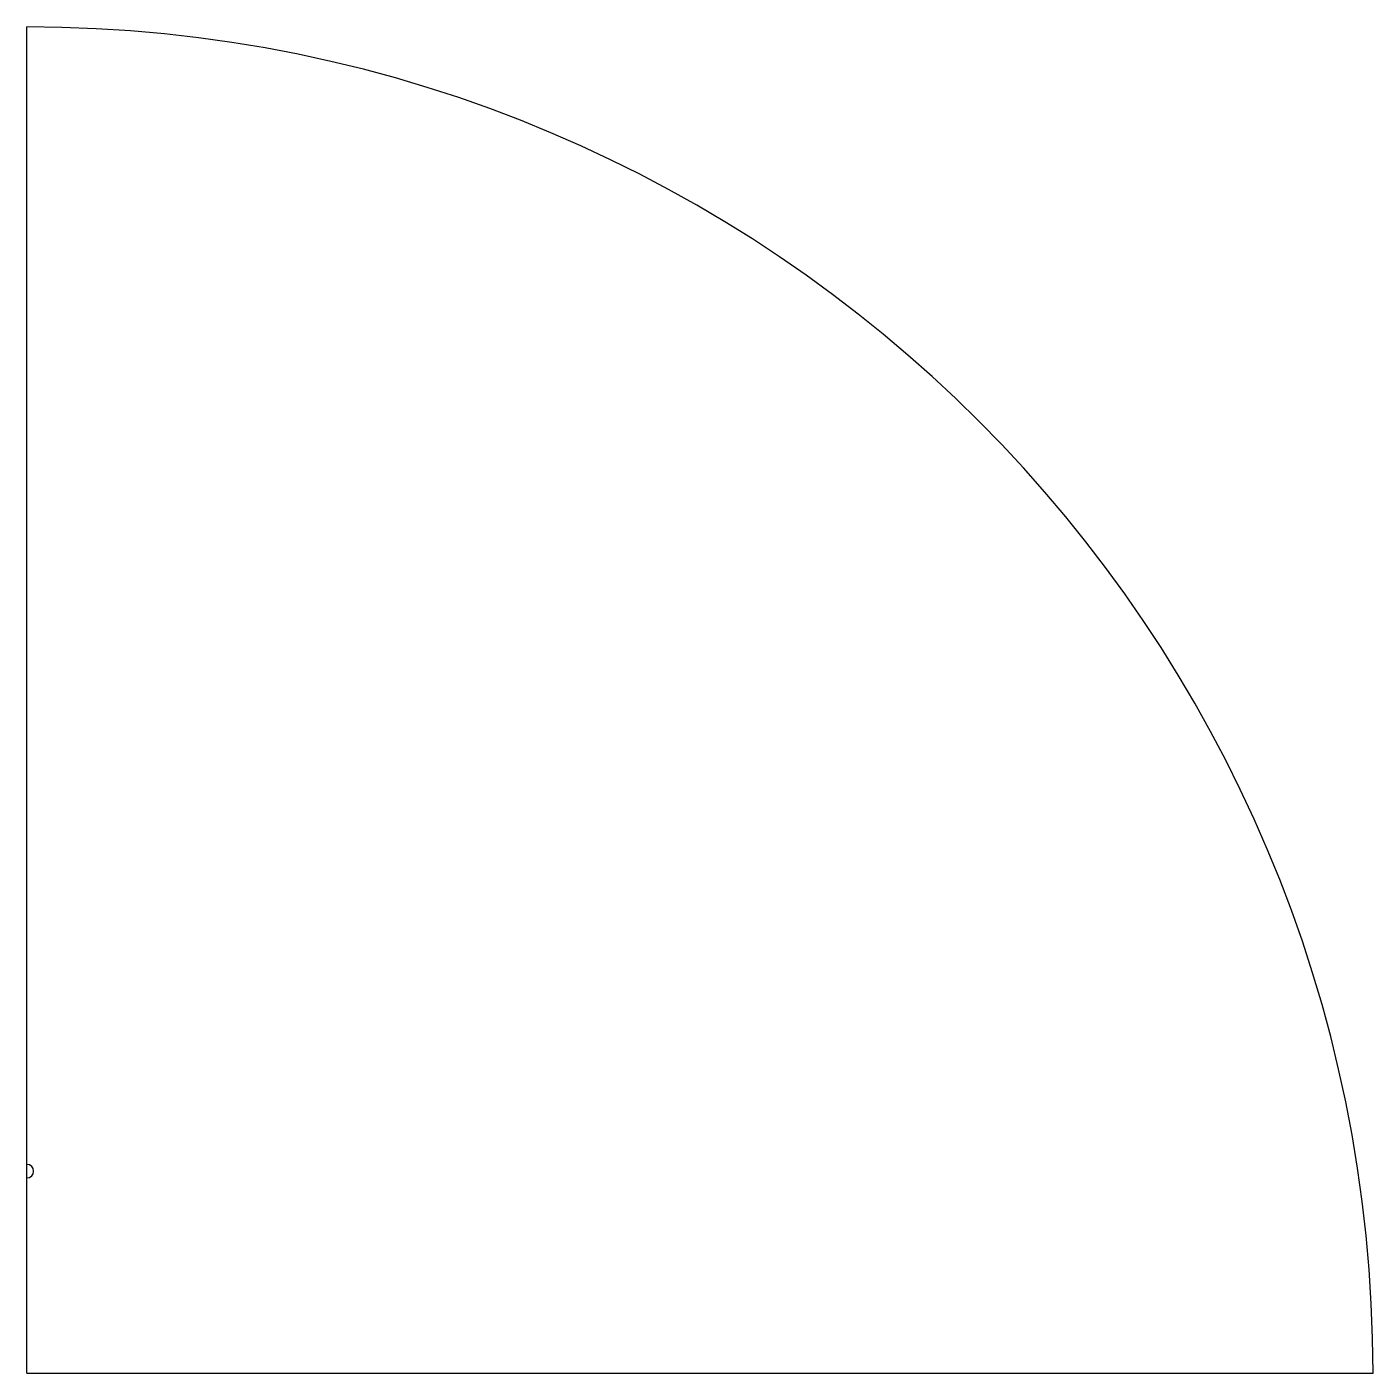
# Model space of a CAD drawing. Extents: x 0 to 100, y 0 to 100.
import ezdxf

# ---------------------------------------------------------------- set-up
doc = ezdxf.new("R2010")
doc.units = 0
doc.layers.add('default', color=7, linetype='CONTINUOUS')

msp = doc.modelspace()

# ---------------------------------------------------------------- linework, layer by layer
at = {"layer": 'default'}
for p, q in [((0, 15.5), (0, 100)), ((0, 14.5), (0, 15.5)), ((0, 0), (0, 14.5)), ((0, 0), (100, 0))]:
    msp.add_line(p, q, dxfattribs=at)
for centre, radius, start in [((0, 0), 100, 0), ((0, 15), 0.5, 270)]:
    msp.add_arc(centre, radius, start, 90, dxfattribs=at)

doc.saveas('drawing.dxf')
